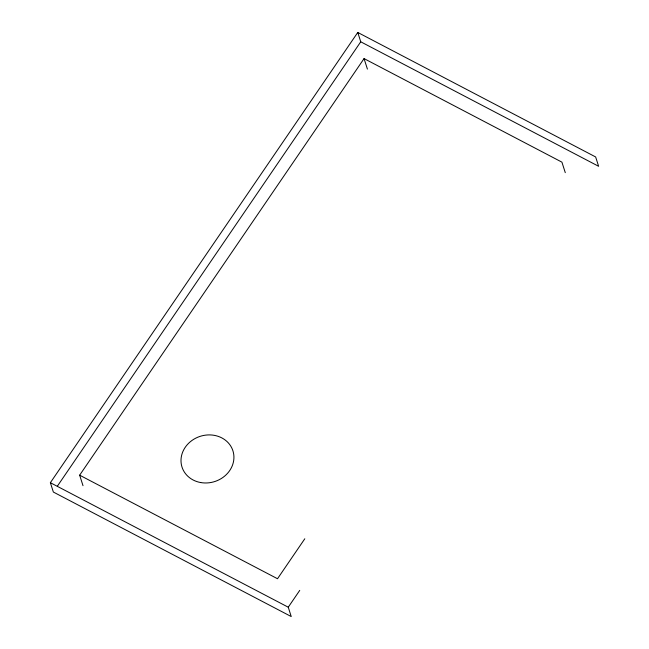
<?xml version="1.0" encoding="UTF-8"?>
<svg xmlns="http://www.w3.org/2000/svg" width="649" height="649" viewBox="0 0 649 649"><rect width="100%" height="100%" fill="white"/><g stroke="black" fill="none" stroke-linecap="round" stroke-linejoin="round"><path stroke-width="0.97" d="M50.371 482.702L288.253 607.204L291.231 616.55L53.356 492.047L50.371 482.702L357.769 32.45L595.644 156.953L598.629 166.298L360.747 41.796L357.769 32.45M57.355 486.19L360.747 41.796M83.007 485.687L79.649 475.182L364.057 58.588L561.92 162.153L565.279 172.658M304.803 538.767L277.512 578.738L79.649 475.182M288.253 607.204L299.741 590.379M364.057 58.588L367.415 69.102M200.671 482.548A26.731 23.753 -17.7 0 0 233.015 451.096A26.731 23.753 -17.7 0 0 188.705 443.186A26.731 23.753 -17.7 0 0 200.671 482.548"/></g></svg>
